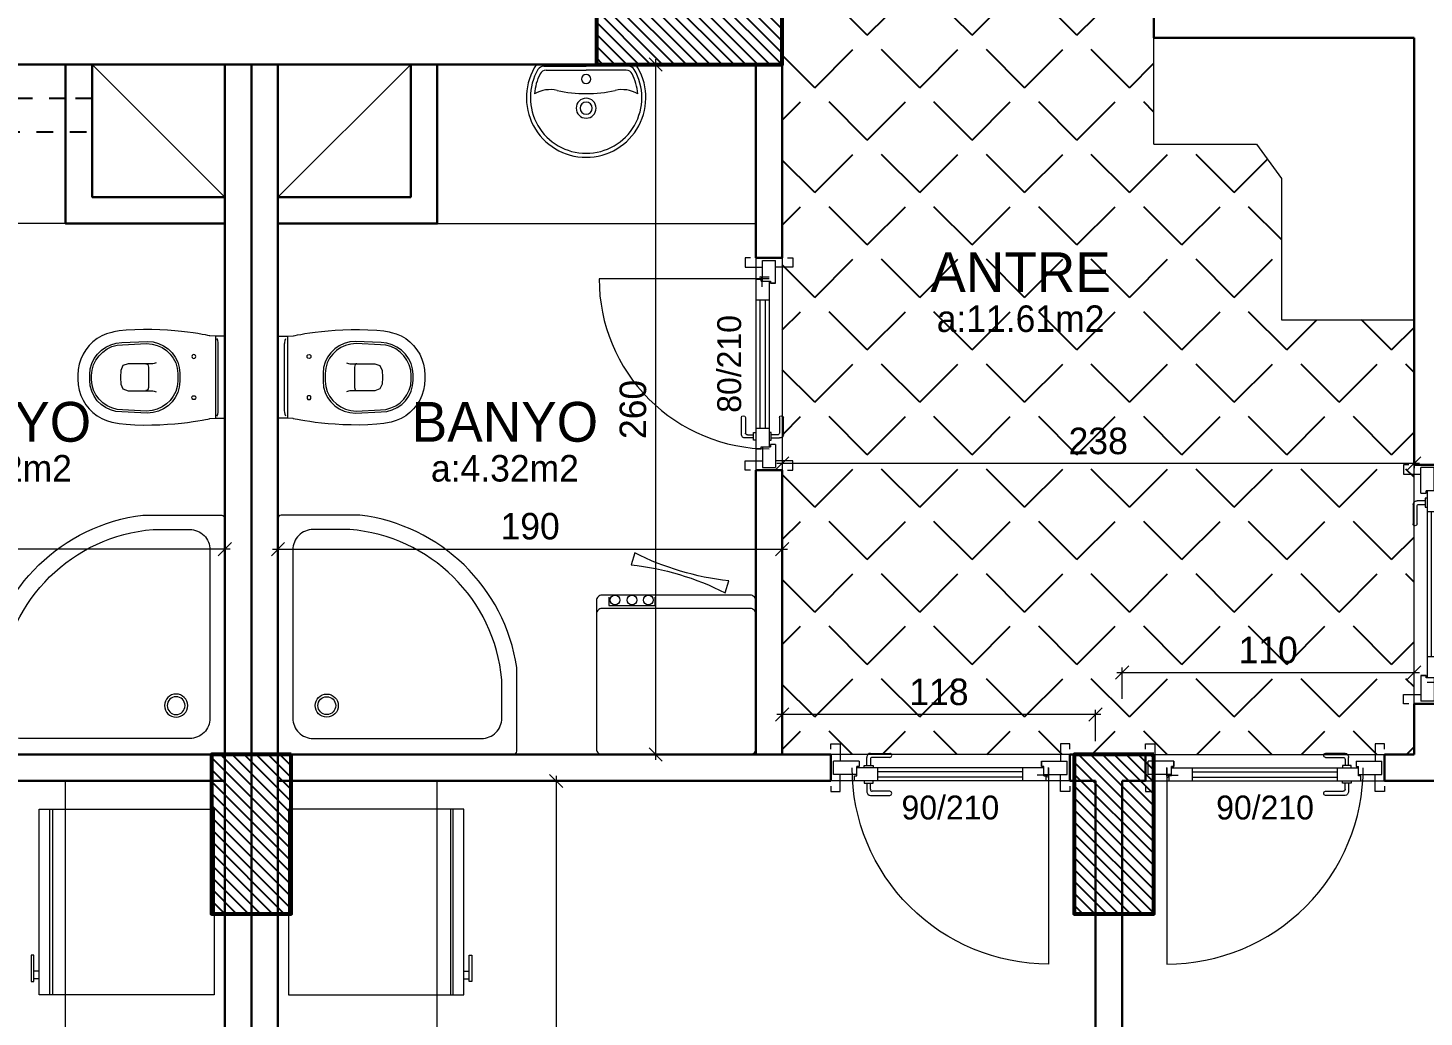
# Model space of a CAD drawing. Header units: centimetres. Extents: x 562865 to 1310255, y -148070 to 32737.
# Drawn here: x 651071 to 651597, y -26468 to -26096 of the extents above; entities that cross this region are included whole.
import ezdxf
from ezdxf.enums import TextEntityAlignment as Align

# ---------------------------------------------------------------- set-up
doc = ezdxf.new("R2010")
doc.units = ezdxf.units.CM
doc.header["$LTSCALE"] = 2.5
doc.linetypes.add('DASHED', pattern=[0.25, 0.125, -0.125])
doc.layers.get('0').update_dxf_attribs({"color": 86})
for name, color, linetype in [('alan', 7, 'Continuous'), ('kapi-yazi', 7, 'Continuous'), ('mahal', 7, 'Continuous'), ('tarama', 173, 'Continuous'), ('TARAMA KOLON', 252, 'Continuous')]:
    doc.layers.add(name, color=color, linetype=linetype)
for name, color, linetype, lineweight in [('DUVAR', 4, 'Continuous', 30), ('duvar-kesim', 7, 'Continuous', 0), ('iç ölçü', 106, 'Continuous', 18), ('kapi', 9, 'Continuous', 0), ('kolon', 1, 'Continuous', 53), ('TEFRIS', 33, 'Continuous', 0)]:
    doc.layers.add(name, color=color, linetype=linetype, lineweight=lineweight)
doc.styles.add('PINAR', font='comic.ttf')
doc.dimstyles.new('TEMİZ ÖLÇÜ', dxfattribs={"dimtxt": 10, "dimasz": 5, "dimexe": 1.8, "dimexo": 0.625, "dimgap": 3, "dimtad": 1, "dimdec": 0, "dimrnd": 0.5, "dimzin": 1, "dimdsep": 46, "dimtxsty": 'PINAR', "dimblk": 'OBLIQUE', "dimcen": 0.9, "dimdle": 2, "dimclrd": 256, "dimclre": 256, "dimclrt": 7, "dimadec": 0, "dimazin": 0, "dimtfac": 1, "dimtdec": 0, "dimtofl": 0, "dimtmove": 2, "dimatfit": 2, "dimfxl": 10, "dimfxlon": 1, "dimlwd": -1, "dimlwe": -1, "dimarcsym": 0})

# ---------------------------------------------------------------- blocks, each defined once
blk = doc.blocks.new('_Oblique')
at = {"color": 0, "linetype": 'ByBlock', "lineweight": -2}
blk.add_line((-0.5, -0.5), (0.5, 0.5), dxfattribs=at)
blk = doc.blocks.new('*D3250')
at = {"layer": 'Defpoints', "color": 0}
for p in [(650955.46, -26253.68), (651145.46, -26253.68), (650955.46, -26292.05)]:
    blk.add_point(p, dxfattribs=at)
at = {"layer": 'iç ölçü'}
for p, q in [((650955.46, -26282.05), (650955.46, -26293.85)), ((651145.46, -26282.05), (651145.46, -26293.85)), ((651147.46, -26292.05), (650953.46, -26292.05))]:
    blk.add_line(p, q, dxfattribs=at)
at = {"layer": 'iç ölçü', "linetype": 'ByBlock', "xscale": 5, "yscale": 5, "zscale": 5, "rotation": 180}
blk.add_blockref('_Oblique', (650955.46, -26292.05), dxfattribs=at)
at = {"layer": 'iç ölçü', "linetype": 'ByBlock', "xscale": 5, "yscale": 5, "zscale": 5}
blk.add_blockref('_Oblique', (651145.46, -26292.05), dxfattribs=at)
at = {"layer": 'iç ölçü', "color": 7, "insert": (651050.46, -26283.46), "char_height": 10, "attachment_point": 5, "style": 'PINAR'}
blk.add_mtext('190', dxfattribs=at)
blk = doc.blocks.new('Klozet-3')
for p, q in [((15.4, -3.57), (-15.35, -3.57)), ((-14.68, -2.98), (-14.01, -2.7)), ((-14.01, -2.7), (-13.13, -2.55)), ((-13.13, -2.55), (-12.69, -2.51)), ((-12.69, -2.51), (-4.94, -2.51)), ((-4.94, -2.51), (4.84, -2.51)), ((4.84, -2.51), (12.59, -2.51)), ((12.59, -2.51), (13.02, -2.55)), ((13.02, -2.55), (13.91, -2.7)), ((13.91, -2.7), (14.58, -2.98))]:
    blk.add_line(p, q)
at = {"color": 8}
for p, q in [((-4.79, -29.04), (-5.06, -29.5)), ((-5.06, -29.5), (-5.06, -29.74)), ((-3.85, -28.8), (-4.79, -29.04)), ((-0.44, -28.8), (-3.85, -28.8)), ((0.43, -28.8), (-0.44, -28.8)), ((3.83, -28.8), (0.43, -28.8)), ((4.77, -29.04), (3.83, -28.8)), ((5.04, -29.5), (4.77, -29.04)), ((5.04, -29.74), (5.04, -29.5))]:
    blk.add_line(p, q, dxfattribs=at)
blk.add_lwpolyline([(-17.9, -24.49), (-17.74, -21.61), (-17.53, -18.9), (-17.27, -16.37), (-17, -14.05), (-16.71, -11.97), (-16.43, -10.14), (-16.16, -8.6), (-15.93, -7.36), (-15.75, -6.44), (-15.63, -5.87), (-15.58, -5.68), (-15.46, -3.72), (-15.45, -1.23), (-15.46, 0), (15.46, 0), (15.45, -1.23), (15.46, -3.72), (15.58, -5.68), (15.63, -5.87), (15.75, -6.44), (15.93, -7.36), (16.16, -8.6), (16.43, -10.14), (16.71, -11.97), (17, -14.05), (17.27, -16.37), (17.53, -18.9), (17.74, -21.61), (17.9, -24.49), (17.99, -27.52), (18, -30.66), (17.91, -33.9), (17.71, -37.21), (17.43, -39.85), (17.08, -41.83), (16.91, -42.61), (16.36, -44.56), (15.56, -46.4), (14.55, -48.11), (13.33, -49.69), (11.94, -51.1), (10.38, -52.35), (8.67, -53.4), (6.84, -54.25), (4.9, -54.87), (2.88, -55.26), (0.78, -55.39), (-0.78, -55.39), (-2.88, -55.26), (-4.9, -54.87), (-6.84, -54.25), (-8.67, -53.4), (-10.38, -52.35), (-11.94, -51.1), (-13.33, -49.69), (-14.55, -48.11), (-15.56, -46.4), (-16.36, -44.56), (-16.91, -42.61), (-17.08, -41.83), (-17.43, -39.85), (-17.71, -37.21), (-17.91, -33.9), (-18, -30.66), (-17.99, -27.52)], close=True)
for points in [[(-7.32, -11.04), (-7.7, -10.94), (-8.07, -11.04), (-8.34, -11.31), (-8.44, -11.69), (-8.34, -12.07), (-8.07, -12.34), (-7.7, -12.44), (-7.32, -12.34), (-7.05, -12.07), (-6.95, -11.69), (-7.05, -11.31)], [(7.15, -11.31), (7.42, -11.04), (7.8, -10.94), (8.17, -11.04), (8.44, -11.31), (8.55, -11.69), (8.44, -12.07), (8.17, -12.34), (7.8, -12.44), (7.42, -12.34), (7.15, -12.07), (7.05, -11.69)], [(-13.52, -29.22), (-13.07, -38.88), (-12.88, -41.04), (-12.33, -43.08), (-11.45, -44.96), (-10.27, -46.64), (-8.83, -48.09), (-7.16, -49.28), (-5.29, -50.17), (-3.26, -50.73), (-1.09, -50.93), (0.99, -50.93), (3.16, -50.72), (5.19, -50.14), (7.05, -49.21), (8.72, -47.99), (10.16, -46.52), (11.35, -44.83), (12.25, -42.96), (12.82, -40.97), (13.04, -38.88), (13.49, -29.22), (13.3, -27.05), (12.74, -24.99), (11.86, -23.09), (10.68, -21.38), (9.24, -19.89), (7.57, -18.67), (5.7, -17.75), (3.67, -17.18), (1.51, -16.98), (-1.54, -16.98), (-3.7, -17.18), (-5.74, -17.75), (-7.6, -18.67), (-9.27, -19.89), (-10.72, -21.38), (-11.89, -23.09), (-12.78, -24.99), (-13.33, -27.05)], [(-12.73, -29.5), (-12.3, -38.59), (-12.12, -40.64), (-11.59, -42.58), (-10.74, -44.38), (-9.62, -46.01), (-8.24, -47.42), (-6.65, -48.58), (-4.88, -49.46), (-2.95, -50.01), (-0.91, -50.2), (0.66, -50.2), (2.7, -50.01), (4.65, -49.46), (6.45, -48.58), (8.08, -47.42), (9.49, -46.01), (10.65, -44.38), (11.53, -42.58), (12.08, -40.64), (12.27, -38.59), (12.69, -29.5), (12.51, -27.45), (12, -25.5), (11.17, -23.68), (10.06, -22.04), (8.71, -20.61), (7.14, -19.43), (5.38, -18.54), (3.47, -17.98), (1.44, -17.78), (-1.42, -17.78), (-3.46, -17.98), (-5.37, -18.54), (-7.14, -19.43), (-8.71, -20.61), (-10.07, -22.04), (-11.19, -23.68), (-12.02, -25.5), (-12.55, -27.45)]]:
    blk.add_lwpolyline(points, close=True, dxfattribs=at)
blk.add_lwpolyline([(5.47, -25.87), (5.22, -26.6), (5.11, -27.1), (5.09, -27.28), (5.09, -36.43), (4.39, -38.41), (2.57, -39.21), (0.04, -39.36), (-0.06, -39.36), (-2.58, -39.21), (-4.4, -38.41), (-5.1, -36.43), (-5.11, -27.28), (-5.13, -27.1), (-5.23, -26.6), (-5.49, -25.87)], dxfattribs=at)
blk = doc.blocks.new('Dus-1')
for points in [[(90.17, -30.9), (90.17, -1.18, 0.414214), (88.99, 0), (0, 0)], [(0, 0), (0, -88.82, 0.414214), (1.18, -90), (32.74, -90)], [(84.75, -27.05), (84.75, -13.27, 0.414214), (77.1, -5.62), (13.68, -5.62, 0.414214), (6.03, -13.27), (6.03, -76.68, 0.414214), (13.68, -84.33), (28.13, -84.33)]]:
    blk.add_lwpolyline(points, format="xyb")
at = {"color": 8}
for radius in [4.36, 3.36]:
    blk.add_circle((18.4, -18.38), radius, dxfattribs=at)
for centre, radius, start, end in [((22.42, -22.07), 62.53, 275.2351, 355.4339), ((22.48, -22.58), 68.19, 278.6497, 352.9998)]:
    blk.add_arc(centre, radius, start, end)
blk = doc.blocks.new('Buzdlb2')
for p, q in [((-32, 0), (32, 0)), ((35, -4), (-35, -4)), ((-35, -4), (-35, -70)), ((35, -70), (35, -4)), ((35, -65), (-35, -65)), ((-35, -66), (35, -66)), ((-35, -70), (35, -70))]:
    blk.add_line(p, q)
at = {"color": 8}
for p, q in [((-30, -72), (-20, -72)), ((-30, -73), (-30, -72)), ((-20, -73), (-30, -73)), ((-29, -70), (-29, -72)), ((-26, -70), (-26, -72)), ((-20, -72), (-20, -73))]:
    blk.add_line(p, q, dxfattribs=at)
blk = doc.blocks.new('*D3299')
at = {"layer": 'Defpoints', "color": 0}
for p in [(651240.87, -26109.39), (651240.87, -26369.39), (651307.75, -26369.39)]:
    blk.add_point(p, dxfattribs=at)
at = {"layer": 'iç ölçü'}
for p, q in [((651297.75, -26109.39), (651309.55, -26109.39)), ((651307.75, -26107.39), (651307.75, -26371.39)), ((651297.75, -26369.39), (651309.55, -26369.39))]:
    blk.add_line(p, q, dxfattribs=at)
at = {"layer": 'iç ölçü', "linetype": 'ByBlock', "xscale": 5, "yscale": 5, "zscale": 5}
for p, rotation in [((651307.75, -26109.39), 90), ((651307.75, -26369.39), 270)]:
    blk.add_blockref('_Oblique', p, dxfattribs=dict(at, rotation=rotation))
at = {"layer": 'iç ölçü', "color": 7, "insert": (651299.24, -26239.39), "char_height": 10, "attachment_point": 5, "rotation": 90, "style": 'PINAR'}
blk.add_mtext('260', dxfattribs=at)
blk = doc.blocks.new('*D3309')
at = {"layer": 'Defpoints', "color": 0}
for p in [(651593.5, -26338.49), (651483.5, -26369.39), (651593.5, -26369.39)]:
    blk.add_point(p, dxfattribs=at)
at = {"layer": 'iç ölçü'}
for p, q in [((651481.5, -26338.49), (651595.5, -26338.49)), ((651483.5, -26348.49), (651483.5, -26336.69)), ((651593.5, -26348.49), (651593.5, -26336.69))]:
    blk.add_line(p, q, dxfattribs=at)
at = {"layer": 'iç ölçü', "linetype": 'ByBlock', "xscale": 5, "yscale": 5, "zscale": 5, "rotation": 180}
blk.add_blockref('_Oblique', (651483.5, -26338.49), dxfattribs=at)
at = {"layer": 'iç ölçü', "linetype": 'ByBlock', "xscale": 5, "yscale": 5, "zscale": 5}
blk.add_blockref('_Oblique', (651593.5, -26338.49), dxfattribs=at)
at = {"layer": 'iç ölçü', "color": 7, "insert": (651538.5, -26330.09), "char_height": 10, "attachment_point": 5, "style": 'PINAR'}
blk.add_mtext('110', dxfattribs=at)
blk = doc.blocks.new('*D3310')
at = {"layer": 'Defpoints', "color": 0}
for p in [(651355.46, -26354.33), (651355.46, -26369.39), (651473.5, -26369.39)]:
    blk.add_point(p, dxfattribs=at)
at = {"layer": 'iç ölçü'}
for p, q in [((651475.5, -26354.33), (651353.46, -26354.33)), ((651355.46, -26364.33), (651355.46, -26352.53)), ((651473.5, -26364.33), (651473.5, -26352.53))]:
    blk.add_line(p, q, dxfattribs=at)
at = {"layer": 'iç ölçü', "linetype": 'ByBlock', "xscale": 5, "yscale": 5, "zscale": 5, "rotation": 180}
blk.add_blockref('_Oblique', (651355.46, -26354.33), dxfattribs=at)
at = {"layer": 'iç ölçü', "linetype": 'ByBlock', "xscale": 5, "yscale": 5, "zscale": 5}
blk.add_blockref('_Oblique', (651473.5, -26354.33), dxfattribs=at)
at = {"layer": 'iç ölçü', "color": 7, "insert": (651414.48, -26345.87), "char_height": 10, "attachment_point": 5, "style": 'PINAR'}
blk.add_mtext('118', dxfattribs=at)
blk = doc.blocks.new('*D3312')
at = {"layer": 'Defpoints', "color": 0}
for p in [(651165.46, -26253.68), (651355.46, -26253.68), (651355.46, -26292.05)]:
    blk.add_point(p, dxfattribs=at)
at = {"layer": 'iç ölçü'}
for p, q in [((651165.46, -26282.05), (651165.46, -26293.85)), ((651355.46, -26282.05), (651355.46, -26293.85)), ((651163.46, -26292.05), (651357.46, -26292.05))]:
    blk.add_line(p, q, dxfattribs=at)
at = {"layer": 'iç ölçü', "linetype": 'ByBlock', "xscale": 5, "yscale": 5, "zscale": 5, "rotation": 180}
blk.add_blockref('_Oblique', (651165.46, -26292.05), dxfattribs=at)
at = {"layer": 'iç ölçü', "linetype": 'ByBlock', "xscale": 5, "yscale": 5, "zscale": 5}
blk.add_blockref('_Oblique', (651355.46, -26292.05), dxfattribs=at)
at = {"layer": 'iç ölçü', "color": 7, "insert": (651260.46, -26283.46), "char_height": 10, "attachment_point": 5, "style": 'PINAR'}
blk.add_mtext('190', dxfattribs=at)
blk = doc.blocks.new('*D3313')
at = {"layer": 'Defpoints', "color": 0}
for p in [(651252.06, -26379.39), (651252.06, -26739.39), (651270.31, -26739.39)]:
    blk.add_point(p, dxfattribs=at)
at = {"layer": 'iç ölçü'}
for p, q in [((651270.31, -26377.39), (651270.31, -26741.39)), ((651260.31, -26379.39), (651272.11, -26379.39)), ((651260.31, -26739.39), (651272.11, -26739.39))]:
    blk.add_line(p, q, dxfattribs=at)
at = {"layer": 'iç ölçü', "linetype": 'ByBlock', "xscale": 5, "yscale": 5, "zscale": 5}
for p, rotation in [((651270.31, -26379.39), 90), ((651270.31, -26739.39), 270)]:
    blk.add_blockref('_Oblique', p, dxfattribs=dict(at, rotation=rotation))
at = {"layer": 'iç ölçü', "color": 7, "insert": (651261.8, -26559.39), "char_height": 10, "attachment_point": 5, "rotation": 90, "style": 'PINAR'}
blk.add_mtext('360', dxfattribs=at)
blk = doc.blocks.new('*D3315')
at = {"layer": 'Defpoints', "color": 0}
for p in [(651355.46, -26248.79), (651593.5, -26258.79), (651593.5, -26259.7)]:
    blk.add_point(p, dxfattribs=at)
at = {"layer": 'iç ölçü'}
for p, q in [((651355.46, -26249.7), (651355.46, -26261.5)), ((651353.46, -26259.7), (651595.5, -26259.7)), ((651593.5, -26259.42), (651593.5, -26261.5))]:
    blk.add_line(p, q, dxfattribs=at)
at = {"layer": 'iç ölçü', "linetype": 'ByBlock', "xscale": 5, "yscale": 5, "zscale": 5, "rotation": 180}
blk.add_blockref('_Oblique', (651355.46, -26259.7), dxfattribs=at)
at = {"layer": 'iç ölçü', "linetype": 'ByBlock', "xscale": 5, "yscale": 5, "zscale": 5}
blk.add_blockref('_Oblique', (651593.5, -26259.7), dxfattribs=at)
at = {"layer": 'iç ölçü', "color": 7, "insert": (651474.48, -26251.32), "char_height": 10, "attachment_point": 5, "style": 'PINAR'}
blk.add_mtext('238', dxfattribs=at)
blk = doc.blocks.new('fm-door1')
at = {"linetype": 'Continuous'}
for p, q in [((0, 25), (0, -25)), ((100, 25), (0, 25)), ((79.7, 31.8), (79.7, -0.3)), ((84, 27.6), (127.8, 27.6)), ((90, 50), (910, 50)), ((90, 50), (90, 30)), ((100, 30), (90, 30)), ((100, 30), (100, -5)), ((100, 30), (100, -5)), ((100, 0), (900, 0)), ((190, 50), (190, 0)), ((810, 50), (810, 0)), ((910, 30), (900, 30)), ((900, 30), (900, -5)), ((900, 25), (1000, 25)), ((910, 50), (910, 30)), ((1000, 25), (1000, -25)), ((110, -25), (0, -25)), ((100, -5), (110, -5)), ((110, -5), (100, -5)), ((110, -5), (110, -25)), ((110, -25), (110, -5)), ((890, -25), (890, -5)), ((890, -5), (900, -5)), ((890, -25), (1000, -25))]:
    blk.add_line(p, q, dxfattribs=at)
at = {"color": 8, "linetype": 'Continuous'}
for p, q in [((190, 35), (810, 35)), ((190, 15), (810, 15))]:
    blk.add_line(p, q, dxfattribs=at)
at = {"linetype": 'Continuous'}
for points in [[(857.6, 58.1), (857.6, 88.9, 0.414214), (842.4, 104.1), (758.6, 104.1, 1), (758.6, 88.9), (834.8, 88.9, -0.414214), (842.4, 81.3), (842.4, 58.1)], [(857.6, -8.1), (857.6, -38.9, -0.414214), (842.4, -54.1), (758.6, -54.1, -1), (758.6, -38.9), (834.8, -38.9, 0.414214), (842.4, -31.3), (842.4, -8.1)]]:
    blk.add_lwpolyline(points, format="xyb", dxfattribs=at)
for points in [[(869, 50), (869, 58.1), (831, 58.1), (831, 50)], [(869, 0), (869, -8.1), (831, -8.1), (831, 0)]]:
    blk.add_lwpolyline(points, dxfattribs=at)
blk.add_circle((84, 31.8), 4.26, dxfattribs=at)
blk = doc.blocks.new('Lav-1')
for p, q in [((-18.7083, 0), (18.7083, 0)), ((-15.105, -2.2), (0, -2.2)), ((15.105, -2.2), (0, -2.2))]:
    blk.add_line(p, q)
at = {"color": 8}
for p in [(-15.9925, -0.7), (15.9925, -0.7)]:
    blk.add_line(p, (0, -0.7), dxfattribs=at)
for centre, radius, start, end in [((0, -12.5), 22.5, 146.251011, 270), ((0, -12.5), 22.5, 270, 33.748989), ((0, -12.5), 19.5, 152.688782, 175.764074), ((-15.105, -4.7), 2.5, 90, 152.688782), ((15.105, -4.7), 2.5, 27.311218, 90), ((0, -12.5), 19.5, 4.235926, 27.311218), ((-13.5377, -21.504), 12, 77.387843, 119.499625), ((0, 39), 50, 257.387843, 270), ((0, 39), 50, 270, 282.612157), ((13.5377, -21.504), 12, 60.500375, 102.612157)]:
    blk.add_arc(centre, radius, start, end)
for centre, radius, start, end in [((0, -12.5), 21, 149.821029, 270), ((-15.9925, -3.2), 2.5, 90, 149.821029), ((0, -5.5), 1.75, 90, 270), ((0, -12.5), 21, 270, 30.178971), ((0, -5.5), 1.75, 270, 90), ((15.9925, -3.2), 2.5, 30.178971, 90), ((0, -16.5), 3.75, 90, 270), ((0, -16.5), 2.3, 90, 270), ((0, -16.5), 3.75, 270, 90), ((0, -16.5), 2.3, 270, 90)]:
    blk.add_arc(centre, radius, start, end, dxfattribs=at)
blk = doc.blocks.new('C.Mak')
at = {"color": 8}
for p, q in [((25.69, -56.11), (8.15, -56.11)), ((8.15, -56.11), (8.15, -59.29)), ((25.69, -59.29), (25.69, -56.11))]:
    blk.add_line(p, q, dxfattribs=at)
blk.add_lwpolyline([(-27.67, 0, 0.414214), (-29.72, -2.05), (-29.72, -57.95, 0.414214), (-27.67, -60), (28.23, -60, 0.414214), (30.28, -57.95), (30.28, -2.05, 0.414214), (28.23, 0)], format="xyb", close=True)
blk.add_lwpolyline([(-29.72, -52.95, 0.414214), (-27.67, -55), (28.23, -55, 0.414214), (30.28, -52.95)], format="xyb")
blk.add_lwpolyline([(15.87, -75.96), (17.21, -71.43, -0.091234), (-18.18, -60.91), (-19.53, -65.44, -0.091234)], format="xyb", close=True, dxfattribs=at)
for centre in [(10.72, -58.18), (16.92, -58.18), (23.32, -58.18)]:
    blk.add_circle(centre, 1.82, dxfattribs=at)
blk = doc.blocks.new('SB')
at = {"layer": 'TARAMA KOLON'}
h = blk.add_hatch(dxfattribs=at)
h.set_pattern_fill('ANSI31', color=256, angle=7e-15)
h.paths.add_polyline_path([(655327.34, -25829.39), (655302.34, -25829.39), (655302.34, -25959.39), (655327.34, -25959.39)])
h.paths.add_polyline_path([(655437.34, -24424.14), (655477.34, -24424.14), (655477.34, -24494.14), (655437.34, -24494.14)])
h.paths.add_polyline_path([(655327.34, -25359.39), (655297.34, -25359.39), (655297.34, -25469.39), (655327.34, -25469.39)])
h.paths.add_polyline_path([(655327.34, -26079.39), (655327.34, -26109.39), (655257.34, -26109.39), (655257.34, -26079.39)])
h.paths.add_polyline_path([(654229.3, -24849.39), (654229.3, -24889.39), (654299.3, -24889.39), (654299.3, -24849.39)])
h.paths.add_polyline_path([(654269.3, -25899.39), (654229.3, -25899.39), (654229.3, -25829.39), (654269.3, -25829.39)])
h.paths.add_polyline_path([(654229.3, -25444.39), (654229.3, -25469.39), (654379.3, -25469.39), (654379.3, -25444.39)])
h.paths.add_polyline_path([(655112.34, -26369.39), (655142.34, -26369.39), (655142.34, -26429.39), (655112.34, -26429.39)])
h.paths.add_polyline_path([(654997.34, -26079.39), (654997.34, -26109.39), (654927.34, -26109.39), (654927.34, -26079.39)])
h.paths.add_polyline_path([(655437.34, -24889.39), (655467.34, -24889.39), (655467.34, -24829.39), (655437.34, -24829.39)])
h.paths.add_polyline_path([(655112.34, -26834.64), (655142.34, -26834.64), (655142.34, -26894.64), (655112.34, -26894.64)])
h.paths.add_polyline_path([(654787.34, -26369.39), (654817.34, -26369.39), (654817.34, -26429.39), (654787.34, -26429.39)])
h.paths.add_polyline_path([(655437.34, -26824.64), (655477.34, -26824.64), (655477.34, -26894.64), (655437.34, -26894.64)])
h.paths.add_polyline_path([(654299.3, -26369.39), (654299.3, -26409.39), (654229.3, -26409.39), (654229.3, -26369.39)])
h.paths.add_polyline_path([(654777.34, -26824.64), (654817.34, -26824.64), (654817.34, -26894.64), (654777.34, -26894.64)])
h.paths.add_polyline_path([(655437.34, -26369.39), (655467.34, -26369.39), (655467.34, -26429.39), (655437.34, -26429.39)])
h.paths.add_polyline_path([(655985.38, -25829.39), (656025.38, -25829.39), (656025.38, -25899.39), (655985.38, -25899.39)])
h.paths.add_polyline_path([(654927.34, -25959.39), (654927.34, -25359.39), (655177.34, -25359.39), (655177.34, -25389.39), (654952.35, -25389.39), (654952.35, -25729.39), (655177.34, -25729.39), (655177.34, -25754.39), (654952.34, -25754.39), (654952.34, -25934.39), (655177.34, -25934.39), (655177.34, -25959.39)])
h.paths.add_polyline_path([(654777.34, -24424.14), (654817.34, -24424.14), (654817.34, -24494.14), (654777.34, -24494.14)])
h.paths.add_polyline_path([(655985.38, -26824.64), (656025.38, -26824.64), (656025.38, -26894.64), (655985.38, -26894.64)])
h.paths.add_polyline_path([(654229.3, -24424.14), (654269.3, -24424.14), (654269.3, -24494.14), (654229.3, -24494.14)])
h.paths.add_polyline_path([(655107.34, -24424.14), (655147.34, -24424.14), (655147.34, -24494.14), (655107.34, -24494.14)])
h.paths.add_polyline_path([(655985.38, -24424.14), (656025.38, -24424.14), (656025.38, -24494.14), (655985.38, -24494.14)])
h.paths.add_polyline_path([(656025.38, -24849.39), (656025.38, -24889.39), (655955.38, -24889.39), (655955.38, -24849.39)])
h.paths.add_polyline_path([(654817.34, -24889.39), (654787.34, -24889.39), (654787.34, -24829.39), (654817.34, -24829.39)])
h.paths.add_polyline_path([(655114.84, -24849.39), (655139.84, -24849.39), (655139.84, -24999.39), (655114.84, -24999.39)])
h.paths.add_polyline_path([(656025.38, -26369.39), (656025.38, -26409.39), (655955.38, -26409.39), (655955.38, -26369.39)])
h.paths.add_polyline_path([(654229.3, -26824.64), (654269.3, -26824.64), (654269.3, -26894.64), (654229.3, -26894.64)])
h.paths.add_polyline_path([(656025.38, -25444.39), (656025.38, -25469.39), (655875.38, -25469.39), (655875.38, -25444.39)])
at = {"layer": 'kolon'}
for points in [[(654997.34, -26079.39), (654997.34, -26109.39), (654927.34, -26109.39), (654927.34, -26079.39)], [(654787.34, -26369.39), (654817.34, -26369.39), (654817.34, -26429.39), (654787.34, -26429.39)], [(655112.34, -26369.39), (655142.34, -26369.39), (655142.34, -26429.39), (655112.34, -26429.39)]]:
    blk.add_lwpolyline(points, close=True, dxfattribs=at)

msp = doc.modelspace()

# ---------------------------------------------------------------- hatches: boundary and pattern name
at = {"layer": 'tarama'}
h = msp.add_hatch(dxfattribs=at)
h.set_pattern_fill('ANGLE', color=256, scale=4, angle=45)
h.set_pattern_definition([(45, (-7118.575, 4e-11), (-19.7565635, 19.7565635), [20.32, -7.62]), (135, (-7118.575, 4e-11), (-19.7565635, -19.7565635), [20.32, -7.62])])
edge = h.paths.add_edge_path()
edge.add_line((651373.78, -26369.39), (651377.28, -26369.39))
edge.add_line((651377.28, -26369.39), (651387.74, -26369.39))
edge.add_ellipse((651388.65, -26370.5), major_axis=(0, -1.52), ratio=0.88, start_angle=540, end_angle=582.8695, ccw=False)
edge.add_line((651388.65, -26368.98), (651396.03, -26368.98))
edge.add_ellipse((651396.03, -26369.74), major_axis=(0, -0.76), ratio=0.88, start_angle=477.7626, end_angle=540, ccw=False)
edge.add_line((651396.62, -26369.39), (651460.28, -26369.39))
edge.add_line((651460.28, -26369.39), (651463.78, -26369.39))
edge.add_line((651463.78, -26369.39), (651492.34, -26369.39))
edge.add_line((651492.34, -26369.39), (651495.84, -26369.39))
edge.add_line((651495.84, -26369.39), (651559.51, -26369.39))
edge.add_ellipse((651560.1, -26369.74), major_axis=(0, -0.76), ratio=0.88, start_angle=180, end_angle=242.2374, ccw=False)
edge.add_line((651560.1, -26368.98), (651567.47, -26368.98))
edge.add_ellipse((651567.47, -26370.5), major_axis=(0, -1.52), ratio=0.88, start_angle=137.1305, end_angle=180, ccw=False)
edge.add_line((651568.38, -26369.39), (651578.84, -26369.39))
edge.add_line((651578.84, -26369.39), (651582.34, -26369.39))
edge.add_line((651582.34, -26369.39), (651593.5, -26369.39))
edge.add_line((651593.5, -26369.39), (651593.5, -26350.31))
edge.add_line((651593.5, -26350.31), (651593.5, -26346.81))
edge.add_line((651593.5, -26346.81), (651593.5, -26283.14))
edge.add_ellipse((651593.85, -26282.55), major_axis=(0.76, 0), ratio=0.88, start_angle=180, end_angle=242.2374, ccw=False)
edge.add_line((651593.09, -26282.55), (651593.09, -26275.18))
edge.add_ellipse((651594.61, -26275.18), major_axis=(-1.52, 0), ratio=0.88, start_angle=317.1305, end_angle=360, ccw=False)
edge.add_line((651593.5, -26274.27), (651593.5, -26263.81))
edge.add_line((651593.5, -26263.81), (651593.5, -26260.31))
edge.add_line((651593.5, -26260.31), (651593.5, -26205.62))
edge.add_line((651593.5, -26205.62), (651543.5, -26205.62))
edge.add_line((651543.5, -26205.62), (651543.5, -26152.41))
edge.add_line((651543.5, -26152.41), (651534.13, -26139.39))
edge.add_line((651534.13, -26139.39), (651495.46, -26139.39))
edge.add_line((651495.46, -26139.39), (651495.46, -26099.39))
edge.add_line((651495.46, -26099.39), (651495.46, -25939.11))
edge.add_line((651495.46, -25939.11), (651495.46, -25935.61))
edge.add_line((651495.46, -25935.61), (651495.46, -25925.15))
edge.add_ellipse((651496.57, -25924.24), major_axis=(-1.52, 0), ratio=0.88, start_angle=360, end_angle=402.8695, ccw=False)
edge.add_line((651495.05, -25924.24), (651495.05, -25916.86))
edge.add_ellipse((651495.81, -25916.86), major_axis=(0.76, 0), ratio=0.88, start_angle=477.7626, end_angle=540, ccw=False)
edge.add_line((651495.46, -25916.27), (651495.46, -25852.61))
edge.add_line((651495.46, -25852.61), (651495.46, -25849.11))
edge.add_line((651495.46, -25849.11), (651495.46, -25839.39))
edge.add_line((651495.46, -25839.39), (651495.46, -25829.39))
edge.add_line((651495.46, -25829.39), (651495.46, -25825.89))
edge.add_line((651495.46, -25825.89), (651495.46, -25762.22))
edge.add_ellipse((651495.81, -25761.63), major_axis=(0.76, 0), ratio=0.88, start_angle=180, end_angle=242.2374, ccw=False)
edge.add_line((651495.05, -25761.63), (651495.05, -25754.26))
edge.add_ellipse((651496.57, -25754.26), major_axis=(1.52, 0), ratio=0.88, start_angle=137.1305, end_angle=180, ccw=False)
edge.add_line((651495.46, -25753.35), (651495.46, -25742.89))
edge.add_line((651495.46, -25742.89), (651495.46, -25739.39))
edge.add_line((651495.46, -25739.39), (651495.46, -25729.39))
edge.add_line((651495.46, -25729.39), (651447.92, -25729.39))
edge.add_line((651447.92, -25729.39), (651444.42, -25729.39))
edge.add_line((651444.42, -25729.39), (651435.44, -25729.39))
edge.add_ellipse((651434.63, -25728.28), major_axis=(0, 1.52), ratio=0.78, start_angle=540, end_angle=582.8695, ccw=False)
edge.add_line((651434.63, -25729.8), (651428.09, -25729.8))
edge.add_ellipse((651428.09, -25729.04), major_axis=(0, 0.76), ratio=0.78, start_angle=477.7626, end_angle=540, ccw=False)
edge.add_line((651427.57, -25729.39), (651371.42, -25729.39))
edge.add_line((651371.42, -25729.39), (651367.92, -25729.39))
edge.add_line((651367.92, -25729.39), (651355.46, -25729.39))
edge.add_line((651355.46, -25729.39), (651355.46, -25899.39))
edge.add_line((651355.46, -25899.39), (651355.46, -25959.39))
edge.add_line((651355.46, -25959.39), (651355.46, -25970.6))
edge.add_line((651355.46, -25970.6), (651355.46, -25974.1))
edge.add_line((651355.46, -25974.1), (651355.46, -25978.6))
edge.add_line((651355.46, -25978.6), (651429.46, -25978.6))
edge.add_arc((651345.46, -25978.6), 84, 276.8371, 360, ccw=False)
edge.add_line((651355.46, -26062), (651355.46, -26067.1))
edge.add_line((651355.46, -26067.1), (651355.46, -26070.6))
edge.add_line((651355.46, -26070.6), (651355.46, -26109.39))
edge.add_line((651355.46, -26109.39), (651355.46, -26182.24))
edge.add_line((651355.46, -26182.24), (651355.46, -26185.74))
edge.add_line((651355.46, -26185.74), (651355.46, -26241.89))
edge.add_ellipse((651355.1, -26242.41), major_axis=(0.76, 0), ratio=0.78, start_angle=0, end_angle=62.2374, ccw=False)
edge.add_line((651355.86, -26242.41), (651355.86, -26248.95))
edge.add_ellipse((651354.34, -26248.95), major_axis=(-1.52, 0), ratio=0.78, start_angle=137.1305, end_angle=180, ccw=False)
edge.add_line((651355.46, -26249.75), (651355.46, -26258.74))
edge.add_line((651355.46, -26258.74), (651355.46, -26262.24))
edge.add_line((651355.46, -26262.24), (651355.46, -26369.39))
edge.add_line((651355.46, -26369.39), (651373.78, -26369.39))
h.paths.add_polyline_path([(651526.31, -26319.68), (651550.69, -26319.68), (651550.69, -26340.49), (651526.31, -26340.49)], flags=24)
h.paths.add_polyline_path([(651402.47, -26335.41), (651426.49, -26335.41), (651426.49, -26356.33), (651402.47, -26356.33)], flags=24)
h.paths.add_polyline_path([(651412.16, -25932.54), (651438.76, -25932.54), (651438.76, -25953.35), (651412.16, -25953.35)], flags=24)
h.paths.add_polyline_path([(651460.27, -26240.94), (651488.69, -26240.94), (651488.69, -26261.7), (651460.27, -26261.7)], flags=24)
h.paths.add_polyline_path([(651467.63, -25792.69), (651467.63, -25766.09), (651488.44, -25766.09), (651488.44, -25792.69)], flags=24)
h.paths.add_polyline_path([(651406.84, -26175.16), (651484.28, -26175.16), (651484.28, -26199.95), (651406.84, -26199.95)], flags=24)
h.paths.add_polyline_path([(651412.54, -26197.15), (651477.27, -26197.15), (651477.27, -26213.54), (651412.54, -26213.54)], flags=24)

# ---------------------------------------------------------------- linework, layer by layer
at = {"layer": 'DUVAR'}
for p, q in [((651495.46, -25939.11), (651495.46, -26099.39)), ((651355.46, -26070.6), (651355.46, -26109.39)), ((651495.46, -26099.39), (651593.5, -26099.39)), ((651593.5, -26099.39), (651593.5, -26260.31)), ((651355.46, -26109.39), (650955.46, -26109.39)), ((651145.46, -26109.39), (651145.46, -26894.64)), ((651155.46, -26109.39), (651155.46, -26894.64)), ((651165.46, -26109.39), (651165.46, -26894.64)), ((651345.46, -26109.39), (651345.46, -26182.24)), ((651355.46, -26109.39), (651355.46, -26182.24)), ((651355.46, -26182.24), (651345.46, -26182.24)), ((651345.46, -26262.24), (651345.46, -26369.39)), ((651355.46, -26262.24), (651345.46, -26262.24)), ((651355.46, -26262.24), (651355.46, -26369.39)), ((651593.5, -26260.31), (651603.5, -26260.31)), ((651593.5, -26350.31), (651593.5, -26369.39)), ((651593.5, -26350.31), (651603.5, -26350.31)), ((651145.46, -26369.39), (650937.13, -26369.39)), ((651165.46, -26369.39), (651373.78, -26369.39)), ((651373.78, -26369.39), (651373.78, -26379.39)), ((651463.78, -26369.39), (651492.34, -26369.39)), ((651463.78, -26369.39), (651463.78, -26379.39)), ((651492.34, -26369.39), (651492.34, -26379.39)), ((651582.34, -26369.39), (651593.5, -26369.39)), ((651582.34, -26369.39), (651582.34, -26379.39)), ((651145.46, -26379.39), (650937.13, -26379.39)), ((651165.46, -26379.39), (651373.78, -26379.39)), ((651463.78, -26379.39), (651473.5, -26379.39)), ((651473.5, -26379.39), (651473.5, -26894.64)), ((651483.5, -26379.39), (651483.5, -26894.64)), ((651483.5, -26379.39), (651492.34, -26379.39)), ((651582.34, -26379.39), (652033.5, -26379.39))]:
    msp.add_line(p, q, dxfattribs=at)
for points in [[(651085.46, -26109.39), (651085.46, -26169.39), (651145.46, -26169.39)], [(651225.46, -26109.39), (651225.46, -26169.39), (651165.46, -26169.39)]]:
    msp.add_lwpolyline(points, dxfattribs=at)
for points in [[(651145.46, -26109.39), (651095.46, -26109.39), (651095.46, -26159.39), (651145.46, -26159.39)], [(651165.46, -26109.39), (651215.46, -26109.39), (651215.46, -26159.39), (651165.46, -26159.39)]]:
    msp.add_lwpolyline(points, close=True, dxfattribs=at)
at = {"layer": 'duvar-kesim'}
for p, q in [((651345.46, -26182.24), (651345.46, -26262.24)), ((651355.46, -26182.24), (651355.46, -26262.24)), ((651593.5, -26350.31), (651593.5, -26260.31)), ((651463.78, -26369.39), (651373.78, -26369.39)), ((651492.34, -26369.39), (651582.34, -26369.39)), ((651463.78, -26379.39), (651373.78, -26379.39)), ((651492.34, -26379.39), (651582.34, -26379.39))]:
    msp.add_line(p, q, dxfattribs=at)
at = {"layer": 'iç ölçü'}
for p, q in [((651145.46, -26159.39), (651095.46, -26109.39)), ((651165.46, -26159.39), (651215.46, -26109.39))]:
    msp.add_line(p, q, dxfattribs=at)
at = {"layer": 'kapi'}
for points in [[(651343.46, -26182.24), (651341.46, -26182.24), (651341.46, -26185.74), (651347.96, -26185.74)], [(651357.46, -26182.24), (651359.46, -26182.24), (651359.46, -26185.74), (651352.96, -26185.74)], [(651343.46, -26262.24), (651341.46, -26262.24), (651341.46, -26258.74), (651347.96, -26258.74)], [(651357.46, -26262.24), (651359.46, -26262.24), (651359.46, -26258.74), (651352.96, -26258.74)], [(651591.5, -26260.31), (651589.5, -26260.31), (651589.5, -26263.81), (651596, -26263.81)], [(651591.5, -26350.31), (651589.5, -26350.31), (651589.5, -26346.81), (651596, -26346.81)], [(651373.78, -26367.39), (651373.78, -26365.39), (651377.28, -26365.39), (651377.28, -26371.89)], [(651463.78, -26367.39), (651463.78, -26365.39), (651460.28, -26365.39), (651460.28, -26371.89)], [(651492.34, -26367.39), (651492.34, -26365.39), (651495.84, -26365.39), (651495.84, -26371.89)], [(651582.34, -26367.39), (651582.34, -26365.39), (651578.84, -26365.39), (651578.84, -26371.89)], [(651373.78, -26381.39), (651373.78, -26383.39), (651377.28, -26383.39), (651377.28, -26376.89)], [(651463.78, -26381.39), (651463.78, -26383.39), (651460.28, -26383.39), (651460.28, -26376.89)], [(651492.34, -26381.39), (651492.34, -26383.39), (651495.84, -26383.39), (651495.84, -26376.89)], [(651582.34, -26381.39), (651582.34, -26383.39), (651578.84, -26383.39), (651578.84, -26376.89)]]:
    msp.add_lwpolyline(points, dxfattribs=at)
for points in [[(651350.46, -26190.24), (651286.46, -26190.24, 0.414214), (651350.46, -26254.24, 0.414214)], [(651455.78, -26374.39), (651455.78, -26448.39, -0.414214), (651381.78, -26374.39, -0.414214)], [(651500.34, -26374.39), (651500.34, -26448.39, 0.414214), (651574.34, -26374.39, 0.414214)]]:
    msp.add_lwpolyline(points, format="xyb", dxfattribs=at)
at = {"layer": 'tarama', "linetype": 'DASHED', "ltscale": 20}
msp.add_lwpolyline([(651085.46, -26122.28), (650935.94, -26122.28), (650935.94, -25860.87), (650924.52, -25860.87), (650924.52, -26134.8), (651095.46, -26134.8), (651095.46, -26122.28), (651085.46, -26122.28)], dxfattribs=at)
at = {"layer": 'TEFRIS'}
for points in [[(651495.46, -26139.39), (651495.46, -26099.39)], [(651495.46, -26139.39), (651534.13, -26139.39), (651543.5, -26152.41)], [(651543.5, -26152.41), (651543.5, -26205.62), (651593.5, -26205.62)]]:
    msp.add_lwpolyline(points, dxfattribs=at)
for points in [[(651085.46, -26169.39), (650965.46, -26169.39), (650965.46, -26109.39), (651085.46, -26109.39)], [(651225.46, -26169.39), (651345.46, -26169.39), (651345.46, -26109.39), (651225.46, -26109.39)], [(651145.46, -26739.39), (651085.46, -26739.39), (651085.46, -26379.39), (651145.46, -26379.39)], [(651165.46, -26739.39), (651225.46, -26739.39), (651225.46, -26379.39), (651165.46, -26379.39)]]:
    msp.add_lwpolyline(points, close=True, dxfattribs=at)

# ---------------------------------------------------------------- block references
at = {"layer": 'kapi'}
for p, xscale, yscale, zscale, rotation in [((651350.46, -26183.24), 0.07800000000000001, -0.1, 0.07800000000000001, 270), ((651598.5, -26349.31), 0.08800000000000001, -0.09999999999999999, 0.08800000000000001, 90.00000000000001), ((651462.78, -26374.39), 0.08800000000000002, 0.09999999999999999, 0.08800000000000001, 180)]:
    msp.add_blockref('fm-door1', p, dxfattribs=dict(at, xscale=xscale, yscale=yscale, zscale=zscale, rotation=rotation))
at = {"layer": 'kapi', "xscale": 0.08800000000000002, "yscale": -0.1, "zscale": 0.08800000000000001}
msp.add_blockref('fm-door1', (651493.34, -26374.39), dxfattribs=at)
at = {"layer": 'TARAMA KOLON', "xscale": -1}
msp.add_blockref('SB', (1306282.8, 0), dxfattribs=at)
at = {"layer": 'TEFRIS'}
msp.add_blockref('Lav-1', (651281.56, -26109.39), dxfattribs=at)
at = {"layer": 'TEFRIS', "xscale": -1, "rotation": 270}
for name, p in [('Klozet-3', (651145.46, -26227.26)), ('Dus-1', (651145.46, -26369.39)), ('Buzdlb2', (651145.46, -26424.99))]:
    msp.add_blockref(name, p, dxfattribs=at)
at = {"layer": 'TEFRIS'}
for name, p, rotation in [('Klozet-3', (651165.46, -26227.26), 90.00000000000001), ('Dus-1', (651165.46, -26369.39), 90.00000000000001), ('C.Mak', (651315.74, -26369.39), 180), ('Buzdlb2', (651165.46, -26424.99), 90.00000000000001)]:
    msp.add_blockref(name, p, dxfattribs=dict(at, rotation=rotation))

# ---------------------------------------------------------------- texts
at = {"layer": 'alan', "style": 'PINAR'}
for s, p in [('a:11.61m2', (651445.23, -26210.2)), ('a:4.32m2', (651059.96, -26266.56)), ('a:4.32m2', (651250.96, -26266.56))]:
    msp.add_text(s, height=10, dxfattribs=at).set_placement(p, align=Align.CENTER)
at = {"layer": 'kapi-yazi', "style": 'PINAR'}
for s, rotation, p in [('80/210', 90, (651335.46, -26222.24)), ('90/210', 0, (651418.78, -26389.39))]:
    msp.add_text(s, height=9, rotation=rotation, dxfattribs=at).set_placement(p, align=Align.MIDDLE_CENTER)
msp.add_text('90/210', height=9, dxfattribs=at).set_placement((651537.34, -26389.39), align=Align.MIDDLE_CENTER)
at = {"layer": 'mahal', "style": 'PINAR'}
for s, p in [('ANTRE', (651445.23, -26195.2)), ('BANYO', (651059.96, -26251.56)), ('BANYO', (651250.96, -26251.56))]:
    msp.add_text(s, height=15, dxfattribs=at).set_placement(p, align=Align.CENTER)

# ---------------------------------------------------------------- dimensions: what is measured, and where the dimension line sits
at = {"layer": 'iç ölçü'}
for base, p1, p2, angle, picture, middle in [((651307.75, -26369.39), (651240.87, -26109.39), (651240.87, -26369.39), 90, '*D3299', (651299.24, -26239.39)), ((651593.5, -26259.7), (651355.46, -26248.79), (651593.5, -26258.79), 0, '*D3315', (651474.48, -26251.32)), ((650955.46, -26292.05), (651145.46, -26253.68), (650955.46, -26253.68), 180, '*D3250', (651050.46, -26283.46)), ((651355.46, -26292.05), (651165.46, -26253.68), (651355.46, -26253.68), 0, '*D3312', (651260.46, -26283.46)), ((651593.5, -26338.49), (651483.5, -26369.39), (651593.5, -26369.39), 0, '*D3309', (651538.5, -26330.09)), ((651355.46, -26354.33), (651473.5, -26369.39), (651355.46, -26369.39), 0, '*D3310', (651414.48, -26345.87)), ((651270.31, -26739.39), (651252.06, -26379.39), (651252.06, -26739.39), 90, '*D3313', (651261.8, -26559.39))]:
    dim = msp.add_linear_dim(base=base, p1=p1, p2=p2, angle=angle, dimstyle='TEMİZ ÖLÇÜ', dxfattribs=at)
    dim.commit()
    dim.dimension.update_dxf_attribs({"geometry": picture, "text_midpoint": middle})

doc.saveas('drawing.dxf')
